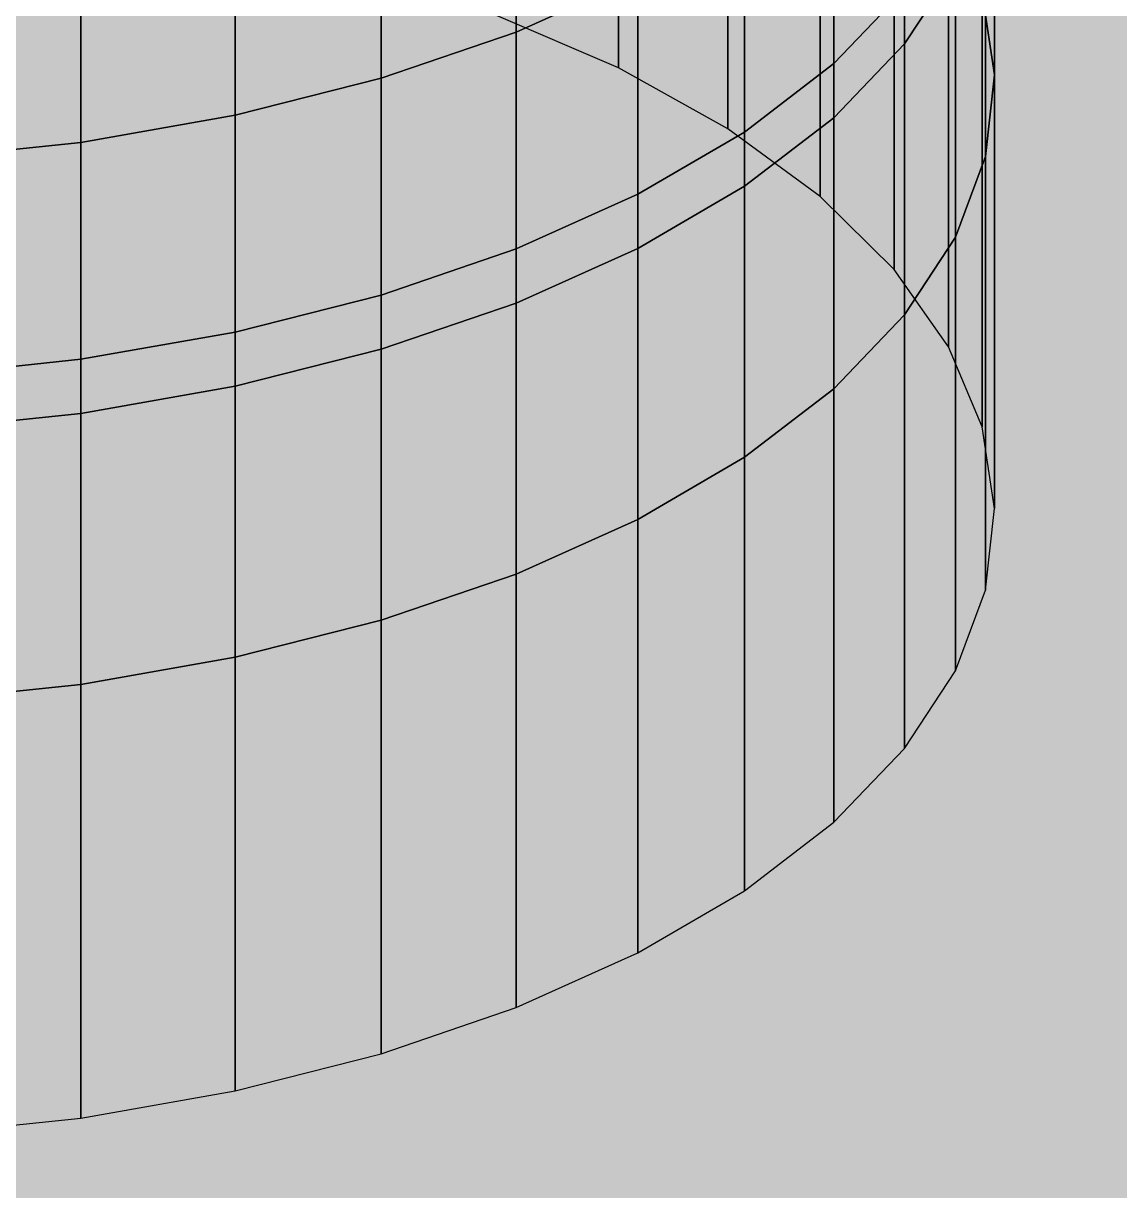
# Model space of a CAD drawing. Header units: millimetres. Extents: x 50 to 612415, y 2 to 4150.
# Drawn here: x 471524.59 to 471533.62, y 2804.6 to 2814.22 of the extents above; entities that cross this region are included whole.
import ezdxf

# ---------------------------------------------------------------- set-up
doc = ezdxf.new("R2010")
doc.units = ezdxf.units.MM
doc.layers.add('HATCH', color=8, linetype='Continuous', lineweight=9)
doc.layers.add('OUTLINE', color=7, linetype='Continuous', lineweight=25)

msp = doc.modelspace()

# ---------------------------------------------------------------- hatches: boundary and pattern name
at = {"layer": 'HATCH', "true_color": 0xccae87}
for points in [[(471531.1516, 2812.7903), (471233.8468, 3090.3518), (471456.5125, 3006.8522)], [(471531.1516, 2812.7903), (471441.8743, 2885.417), (471233.8468, 3090.3518)], [(471532.4863, 2810.8931), (471456.5125, 3006.8522), (471457.6851, 3006.5222)], [(471531.7612, 2812.1889), (471531.1516, 2812.7903), (471456.5125, 3006.8522)], [(471532.2087, 2811.5529), (471531.7612, 2812.1889), (471456.5125, 3006.8522)], [(471532.4863, 2810.8931), (471532.2087, 2811.5529), (471456.5125, 3006.8522)], [(471532.4863, 2810.8931), (471457.6851, 3006.5222), (471458.9885, 3006.3553)], [(471532.4863, 2810.8931), (471458.9885, 3006.3553), (471460.334, 3006.3627)], [(471532.4863, 2810.8931), (471460.334, 3006.3627), (471645.0261, 2986.4464)], [(471407.8559, 2492.2353), (471645.0261, 3002.5159), (471532.2674, 2824.9545)], [(471407.8559, 2488.6643), (471645.0261, 2998.9449), (471532.2674, 2821.3835)], [(471532.2674, 2821.3835), (471645.0261, 2998.9449), (471407.8559, 2488.6643)], [(471407.8559, 2484.2005), (471645.0261, 2994.4811), (471532.2674, 2816.9198)], [(471532.2674, 2816.9198), (471645.0261, 2994.4811), (471407.8559, 2484.2005)], [(471406.2065, 2483.0335), (471645.0261, 2992.6956), (471532.2674, 2815.1343)], [(471532.2674, 2815.1343), (471645.0261, 2992.6956), (471406.2065, 2483.0335)], [(471405.7942, 2482.7418), (471645.0261, 2992.2492), (471532.2674, 2814.6879)], [(471532.2674, 2814.6879), (471645.0261, 2992.2492), (471405.7942, 2482.7418)], [(471403.7325, 2481.283), (471645.0261, 2990.0174), (471532.2674, 2812.456)], [(471532.2674, 2812.456), (471645.0261, 2990.0174), (471403.7325, 2481.283)], [(471645.0261, 2990.0174), (471532.5159, 2813.1187), (471532.2674, 2812.456)], [(471532.2674, 2812.456), (471532.5159, 2813.1187), (471645.0261, 2990.0174)], [(471645.0261, 2990.0174), (471532.4863, 2814.4641), (471532.5893, 2813.7919)], [(471532.5893, 2813.7919), (471532.4863, 2814.4641), (471645.0261, 2990.0174)], [(471645.0261, 2990.0174), (471532.5893, 2813.7919), (471532.5159, 2813.1187)], [(471532.5159, 2813.1187), (471532.5893, 2813.7919), (471645.0261, 2990.0174)], [(471532.2674, 2808.885), (471645.0261, 2986.4464), (471400.4337, 2478.9491)], [(471532.2674, 2808.885), (471532.5159, 2809.5477), (471645.0261, 2986.4464)], [(471532.5893, 2810.2209), (471532.4863, 2810.8931), (471645.0261, 2986.4464)], [(471532.5159, 2809.5477), (471532.5893, 2810.2209), (471645.0261, 2986.4464)], [(471529.49, 2813.8487), (471528.4664, 2814.2877), (471441.8743, 2885.417)], [(471530.3901, 2813.3467), (471529.49, 2813.8487), (471441.8743, 2885.417)], [(471531.1516, 2812.7903), (471530.3901, 2813.3467), (471441.8743, 2885.417)], [(471407.8559, 2492.2353), (471532.2674, 2824.9545), (471531.848, 2824.3137)], [(471407.8559, 2492.2353), (471531.848, 2824.3137), (471531.2649, 2823.7058)], [(471407.8559, 2492.2353), (471531.2649, 2823.7058), (471530.5282, 2823.1411)], [(471407.8559, 2492.2353), (471530.5282, 2823.1411), (471529.6503, 2822.6294)], [(471407.8559, 2492.2353), (471529.6503, 2822.6294), (471528.6463, 2822.1793)], [(471407.8559, 2492.2353), (471528.6463, 2822.1793), (471527.5335, 2821.7986)], [(471407.8559, 2492.2353), (471527.5335, 2821.7986), (471526.3307, 2821.4938)], [(471407.8559, 2488.6643), (471532.2674, 2821.3835), (471531.848, 2820.7427)], [(471531.848, 2820.7427), (471532.2674, 2821.3835), (471407.8559, 2488.6643)], [(471407.8559, 2488.6643), (471531.848, 2820.7427), (471531.2649, 2820.1348)], [(471531.2649, 2820.1348), (471531.848, 2820.7427), (471407.8559, 2488.6643)], [(471407.8559, 2488.6643), (471531.2649, 2820.1348), (471530.5282, 2819.5701)], [(471530.5282, 2819.5701), (471531.2649, 2820.1348), (471407.8559, 2488.6643)], [(471407.8559, 2488.6643), (471530.5282, 2819.5701), (471529.6503, 2819.0584)], [(471529.6503, 2819.0584), (471530.5282, 2819.5701), (471407.8559, 2488.6643)], [(471407.8559, 2488.6643), (471529.6503, 2819.0584), (471528.6463, 2818.6083)], [(471528.6463, 2818.6083), (471529.6503, 2819.0584), (471407.8559, 2488.6643)], [(471407.8559, 2488.6643), (471528.6463, 2818.6083), (471527.5335, 2818.2276)], [(471527.5335, 2818.2276), (471528.6463, 2818.6083), (471407.8559, 2488.6643)], [(471407.8559, 2488.6643), (471527.5335, 2818.2276), (471526.3307, 2817.9228)], [(471526.3307, 2817.9228), (471527.5335, 2818.2276), (471407.8559, 2488.6643)], [(471407.8559, 2488.6643), (471526.3307, 2817.9228), (471525.0587, 2817.699)], [(471525.0587, 2817.699), (471526.3307, 2817.9228), (471407.8559, 2488.6643)], [(471407.8559, 2484.2005), (471532.2674, 2816.9198), (471531.848, 2816.279)], [(471531.848, 2816.279), (471532.2674, 2816.9198), (471407.8559, 2484.2005)], [(471407.8559, 2484.2005), (471531.848, 2816.279), (471531.2649, 2815.6711)], [(471531.2649, 2815.6711), (471531.848, 2816.279), (471407.8559, 2484.2005)], [(471407.8559, 2484.2005), (471531.2649, 2815.6711), (471530.5282, 2815.1064)], [(471530.5282, 2815.1064), (471531.2649, 2815.6711), (471407.8559, 2484.2005)], [(471406.2065, 2483.0335), (471532.2674, 2815.1343), (471531.848, 2814.4935)], [(471531.848, 2814.4935), (471532.2674, 2815.1343), (471406.2065, 2483.0335)], [(471407.8559, 2484.2005), (471530.5282, 2815.1064), (471529.6503, 2814.5946)], [(471529.6503, 2814.5946), (471530.5282, 2815.1064), (471407.8559, 2484.2005)], [(471405.7942, 2482.7418), (471532.2674, 2814.6879), (471531.848, 2814.0471)], [(471531.848, 2814.0471), (471532.2674, 2814.6879), (471405.7942, 2482.7418)], [(471407.8559, 2484.2005), (471529.6503, 2814.5946), (471528.6463, 2814.1445)], [(471528.6463, 2814.1445), (471529.6503, 2814.5946), (471407.8559, 2484.2005)], [(471406.2065, 2483.0335), (471531.848, 2814.4935), (471531.2649, 2813.8856)], [(471531.2649, 2813.8856), (471531.848, 2814.4935), (471406.2065, 2483.0335)], [(471407.8559, 2484.2005), (471528.6463, 2814.1445), (471527.5335, 2813.7638)], [(471527.5335, 2813.7638), (471528.6463, 2814.1445), (471407.8559, 2484.2005)], [(471531.2649, 2813.4392), (471531.848, 2814.0471), (471405.7942, 2482.7418)], [(471405.7942, 2482.7418), (471531.848, 2814.0471), (471531.2649, 2813.4392)], [(471406.2065, 2483.0335), (471531.2649, 2813.8856), (471530.5282, 2813.3209)], [(471530.5282, 2813.3209), (471531.2649, 2813.8856), (471406.2065, 2483.0335)], [(471407.8559, 2484.2005), (471527.5335, 2813.7638), (471526.3307, 2813.459)], [(471526.3307, 2813.459), (471527.5335, 2813.7638), (471407.8559, 2484.2005)], [(471405.7942, 2482.7418), (471531.2649, 2813.4392), (471530.5282, 2812.8745)], [(471530.5282, 2812.8745), (471531.2649, 2813.4392), (471405.7942, 2482.7418)], [(471407.8559, 2484.2005), (471526.3307, 2813.459), (471525.0587, 2813.2353)], [(471525.0587, 2813.2353), (471526.3307, 2813.459), (471407.8559, 2484.2005)], [(471530.5282, 2813.3209), (471524.343, 2809.1975), (471366.1022, 2650.6474)], [(471406.2065, 2483.0335), (471530.5282, 2813.3209), (471366.1022, 2650.6474)], [(471529.6503, 2812.8091), (471530.5282, 2813.3209), (471406.2065, 2483.0335)], [(471530.5282, 2813.3209), (471529.6503, 2812.8091), (471524.343, 2809.1975)], [(471407.8559, 2484.2005), (471525.0587, 2813.2353), (471523.7391, 2813.0965)], [(471523.7391, 2813.0965), (471525.0587, 2813.2353), (471407.8559, 2484.2005)], [(471366.1022, 2650.201), (471524.343, 2808.7511), (471530.5282, 2812.8745)], [(471366.1022, 2650.201), (471530.5282, 2812.8745), (471405.7942, 2482.7418)], [(471405.7942, 2482.7418), (471530.5282, 2812.8745), (471524.343, 2808.7511)], [(471528.6463, 2812.359), (471529.6503, 2812.8091), (471406.2065, 2483.0335)], [(471530.5282, 2812.8745), (471529.6503, 2812.3628), (471524.343, 2808.7511)], [(471524.343, 2808.7511), (471529.6503, 2812.3628), (471530.5282, 2812.8745)], [(471529.6503, 2812.8091), (471528.6463, 2812.359), (471524.343, 2809.1975)], [(471403.7325, 2481.283), (471532.2674, 2812.456), (471531.848, 2811.8152)], [(471531.848, 2811.8152), (471532.2674, 2812.456), (471403.7325, 2481.283)], [(471527.5335, 2811.9783), (471528.6463, 2812.359), (471406.2065, 2483.0335)], [(471529.6503, 2812.3628), (471528.6463, 2811.9127), (471524.343, 2808.7511)], [(471524.343, 2808.7511), (471528.6463, 2811.9127), (471529.6503, 2812.3628)], [(471528.6463, 2812.359), (471527.5335, 2811.9783), (471524.343, 2809.1975)], [(471526.3307, 2811.6735), (471527.5335, 2811.9783), (471406.2065, 2483.0335)], [(471527.5335, 2811.9783), (471526.3307, 2811.6735), (471524.343, 2809.1975)], [(471528.6463, 2811.9127), (471527.5335, 2811.532), (471524.343, 2808.7511)], [(471524.343, 2808.7511), (471527.5335, 2811.532), (471528.6463, 2811.9127)], [(471403.7325, 2481.283), (471531.848, 2811.8152), (471531.2649, 2811.2073)], [(471531.2649, 2811.2073), (471531.848, 2811.8152), (471403.7325, 2481.283)], [(471525.0587, 2811.4498), (471526.3307, 2811.6735), (471406.2065, 2483.0335)], [(471526.3307, 2811.6735), (471525.0587, 2811.4498), (471524.343, 2809.1975)], [(471527.5335, 2811.532), (471526.3307, 2811.2271), (471524.343, 2808.7511)], [(471524.343, 2808.7511), (471526.3307, 2811.2271), (471527.5335, 2811.532)], [(471523.7391, 2811.311), (471525.0587, 2811.4498), (471406.2065, 2483.0335)], [(471525.0587, 2811.4498), (471523.7391, 2811.311), (471524.343, 2809.1975)], [(471403.7325, 2481.283), (471531.2649, 2811.2073), (471530.5282, 2810.6426)], [(471530.5282, 2810.6426), (471531.2649, 2811.2073), (471403.7325, 2481.283)], [(471526.3307, 2811.2271), (471525.0587, 2811.0034), (471524.343, 2808.7511)], [(471524.343, 2808.7511), (471525.0587, 2811.0034), (471526.3307, 2811.2271)], [(471525.0587, 2811.0034), (471523.7391, 2810.8646), (471524.343, 2808.7511)], [(471524.343, 2808.7511), (471523.7391, 2810.8646), (471525.0587, 2811.0034)], [(471403.7325, 2481.283), (471530.5282, 2810.6426), (471524.343, 2806.5192)], [(471524.343, 2806.5192), (471530.5282, 2810.6426), (471403.7325, 2481.283)], [(471530.5282, 2810.6426), (471529.6503, 2810.1309), (471524.343, 2806.5192)], [(471524.343, 2806.5192), (471529.6503, 2810.1309), (471530.5282, 2810.6426)], [(471529.6503, 2810.1309), (471528.6463, 2809.6808), (471524.343, 2806.5192)], [(471524.343, 2806.5192), (471528.6463, 2809.6808), (471529.6503, 2810.1309)], [(471528.6463, 2809.6808), (471527.5335, 2809.3001), (471524.343, 2806.5192)], [(471524.343, 2806.5192), (471527.5335, 2809.3001), (471528.6463, 2809.6808)], [(471527.5335, 2809.3001), (471526.3307, 2808.9952), (471524.343, 2806.5192)], [(471524.343, 2806.5192), (471526.3307, 2808.9952), (471527.5335, 2809.3001)], [(471526.3307, 2808.9952), (471525.0587, 2808.7715), (471524.343, 2806.5192)], [(471524.343, 2806.5192), (471525.0587, 2808.7715), (471526.3307, 2808.9952)], [(471531.848, 2808.2442), (471532.2674, 2808.885), (471400.4337, 2478.9491)], [(471525.0587, 2808.7715), (471523.7391, 2808.6327), (471524.343, 2806.5192)], [(471524.343, 2806.5192), (471523.7391, 2808.6327), (471525.0587, 2808.7715)], [(471531.2649, 2807.6363), (471531.848, 2808.2442), (471400.4337, 2478.9491)], [(471530.5282, 2807.0716), (471531.2649, 2807.6363), (471400.4337, 2478.9491)], [(471524.343, 2802.9482), (471530.5282, 2807.0716), (471400.4337, 2478.9491)], [(471524.343, 2802.9482), (471529.6503, 2806.5599), (471530.5282, 2807.0716)], [(471524.343, 2802.9482), (471528.6463, 2806.1098), (471529.6503, 2806.5599)], [(471524.343, 2802.9482), (471527.5335, 2805.7291), (471528.6463, 2806.1098)], [(471524.343, 2802.9482), (471526.3307, 2805.4242), (471527.5335, 2805.7291)], [(471524.343, 2802.9482), (471525.0587, 2805.2005), (471526.3307, 2805.4242)], [(471524.343, 2802.9482), (471523.7391, 2805.0617), (471525.0587, 2805.2005)]]:
    msp.add_hatch(color=43, dxfattribs=at).paths.add_polyline_path(points)
at = {"layer": 'HATCH', "true_color": 0xbfa37f}
for points in [[(471528.6463, 2814.1445), (471529.6503, 2814.5946), (471529.6503, 2819.0584), (471528.6463, 2818.6083)], [(471529.49, 2813.8487), (471528.4664, 2814.2877), (471528.4664, 2817.8587), (471529.49, 2817.4197)], [(471528.6463, 2812.359), (471529.6503, 2812.8091), (471529.6503, 2814.5946), (471528.6463, 2814.1445)], [(471528.6463, 2811.9127), (471529.6503, 2812.3628), (471529.6503, 2812.8091), (471528.6463, 2812.359)], [(471528.6463, 2809.6808), (471529.6503, 2810.1309), (471529.6503, 2812.3628), (471528.6463, 2811.9127)], [(471528.6463, 2806.1098), (471529.6503, 2806.5599), (471529.6503, 2810.1309), (471528.6463, 2809.6808)]]:
    msp.add_hatch(color=33, dxfattribs=at).paths.add_polyline_path(points)
at = {"layer": 'HATCH', "true_color": 0xc0a47f}
for points in [[(471527.5335, 2813.7638), (471528.6463, 2814.1445), (471528.6463, 2818.6083), (471527.5335, 2818.2276)], [(471527.5335, 2811.9783), (471528.6463, 2812.359), (471528.6463, 2814.1445), (471527.5335, 2813.7638)], [(471527.5335, 2811.532), (471528.6463, 2811.9127), (471528.6463, 2812.359), (471527.5335, 2811.9783)], [(471527.5335, 2809.3001), (471528.6463, 2809.6808), (471528.6463, 2811.9127), (471527.5335, 2811.532)], [(471527.5335, 2805.7291), (471528.6463, 2806.1098), (471528.6463, 2809.6808), (471527.5335, 2809.3001)]]:
    msp.add_hatch(color=33, dxfattribs=at).paths.add_polyline_path(points)
at = {"layer": 'HATCH', "true_color": 0xc1a580}
for points in [[(471526.3307, 2813.459), (471527.5335, 2813.7638), (471527.5335, 2818.2276), (471526.3307, 2817.9228)], [(471526.3307, 2811.6735), (471527.5335, 2811.9783), (471527.5335, 2813.7638), (471526.3307, 2813.459)], [(471526.3307, 2811.2271), (471527.5335, 2811.532), (471527.5335, 2811.9783), (471526.3307, 2811.6735)], [(471526.3307, 2808.9952), (471527.5335, 2809.3001), (471527.5335, 2811.532), (471526.3307, 2811.2271)], [(471526.3307, 2805.4242), (471527.5335, 2805.7291), (471527.5335, 2809.3001), (471526.3307, 2808.9952)]]:
    msp.add_hatch(color=33, dxfattribs=at).paths.add_polyline_path(points)
at = {"layer": 'HATCH', "true_color": 0xc2a580}
for points in [[(471525.0587, 2813.2353), (471526.3307, 2813.459), (471526.3307, 2817.9228), (471525.0587, 2817.699)], [(471525.0587, 2811.4498), (471526.3307, 2811.6735), (471526.3307, 2813.459), (471525.0587, 2813.2353)], [(471525.0587, 2811.0034), (471526.3307, 2811.2271), (471526.3307, 2811.6735), (471525.0587, 2811.4498)], [(471525.0587, 2808.7715), (471526.3307, 2808.9952), (471526.3307, 2811.2271), (471525.0587, 2811.0034)], [(471525.0587, 2805.2005), (471526.3307, 2805.4242), (471526.3307, 2808.9952), (471525.0587, 2808.7715)]]:
    msp.add_hatch(color=33, dxfattribs=at).paths.add_polyline_path(points)
at = {"layer": 'HATCH', "true_color": 0xc2a681}
for points in [[(471523.7391, 2813.0965), (471525.0587, 2813.2353), (471525.0587, 2817.699), (471523.7391, 2817.5602)], [(471523.7391, 2811.311), (471525.0587, 2811.4498), (471525.0587, 2813.2353), (471523.7391, 2813.0965)], [(471523.7391, 2810.8646), (471525.0587, 2811.0034), (471525.0587, 2811.4498), (471523.7391, 2811.311)], [(471523.7391, 2808.6327), (471525.0587, 2808.7715), (471525.0587, 2811.0034), (471523.7391, 2810.8646)], [(471523.7391, 2805.0617), (471525.0587, 2805.2005), (471525.0587, 2808.7715), (471523.7391, 2808.6327)]]:
    msp.add_hatch(color=43, dxfattribs=at).paths.add_polyline_path(points)
at = {"layer": 'HATCH', "true_color": 0xbea27e}
for points in [[(471530.3901, 2813.3467), (471529.49, 2813.8487), (471529.49, 2817.4197), (471530.3901, 2816.9177)], [(471529.6503, 2812.8091), (471530.5282, 2813.3209), (471530.5282, 2815.1064), (471529.6503, 2814.5946)], [(471529.6503, 2812.3628), (471530.5282, 2812.8745), (471530.5282, 2813.3209), (471529.6503, 2812.8091)], [(471529.6503, 2810.1309), (471530.5282, 2810.6426), (471530.5282, 2812.8745), (471529.6503, 2812.3628)], [(471529.6503, 2806.5599), (471530.5282, 2807.0716), (471530.5282, 2810.6426), (471529.6503, 2810.1309)]]:
    msp.add_hatch(color=33, dxfattribs=at).paths.add_polyline_path(points)
at = {"layer": 'HATCH', "true_color": 0xbda17d}
msp.add_hatch(color=33, dxfattribs=at).paths.add_polyline_path([(471531.1516, 2812.7903), (471530.3901, 2813.3467), (471530.3901, 2816.9177), (471531.1516, 2816.3613)])
at = {"layer": 'HATCH', "true_color": 0xb69c79}
for points in [[(471532.5893, 2813.7919), (471532.4863, 2814.4641), (471532.4863, 2816.696), (471532.5893, 2816.0238)], [(471532.5159, 2813.1187), (471532.5893, 2813.7919), (471532.5893, 2816.0238), (471532.5159, 2815.3506)], [(471532.5893, 2810.2209), (471532.4863, 2810.8931), (471532.4863, 2814.4641), (471532.5893, 2813.7919)], [(471532.5159, 2809.5477), (471532.5893, 2810.2209), (471532.5893, 2813.7919), (471532.5159, 2813.1187)]]:
    msp.add_hatch(color=33, dxfattribs=at).paths.add_polyline_path(points)
at = {"layer": 'HATCH', "true_color": 0xbba07c}
for points in [[(471531.7612, 2812.1889), (471531.1516, 2812.7903), (471531.1516, 2816.3613), (471531.7612, 2815.7599)], [(471531.2649, 2813.8856), (471531.848, 2814.4935), (471531.848, 2816.279), (471531.2649, 2815.6711)], [(471531.2649, 2813.4392), (471531.848, 2814.0471), (471531.848, 2814.4935), (471531.2649, 2813.8856)], [(471531.2649, 2811.2073), (471531.848, 2811.8152), (471531.848, 2814.0471), (471531.2649, 2813.4392)], [(471531.2649, 2807.6363), (471531.848, 2808.2442), (471531.848, 2811.8152), (471531.2649, 2811.2073)]]:
    msp.add_hatch(color=33, dxfattribs=at).paths.add_polyline_path(points)
at = {"layer": 'HATCH', "true_color": 0xba9f7b}
msp.add_hatch(color=33, dxfattribs=at).paths.add_polyline_path([(471532.2087, 2811.5529), (471531.7612, 2812.1889), (471531.7612, 2815.7599), (471532.2087, 2815.1239)])
at = {"layer": 'HATCH', "true_color": 0xbca17d}
for points in [[(471530.5282, 2813.3209), (471531.2649, 2813.8856), (471531.2649, 2815.6711), (471530.5282, 2815.1064)], [(471530.5282, 2812.8745), (471531.2649, 2813.4392), (471531.2649, 2813.8856), (471530.5282, 2813.3209)], [(471530.5282, 2810.6426), (471531.2649, 2811.2073), (471531.2649, 2813.4392), (471530.5282, 2812.8745)], [(471530.5282, 2807.0716), (471531.2649, 2807.6363), (471531.2649, 2811.2073), (471530.5282, 2810.6426)]]:
    msp.add_hatch(color=33, dxfattribs=at).paths.add_polyline_path(points)
at = {"layer": 'HATCH', "true_color": 0xb89d7a}
for points in [[(471532.2674, 2812.456), (471532.5159, 2813.1187), (471532.5159, 2815.3506), (471532.2674, 2814.6879)], [(471532.4863, 2810.8931), (471532.2087, 2811.5529), (471532.2087, 2815.1239), (471532.4863, 2814.4641)], [(471532.2674, 2808.885), (471532.5159, 2809.5477), (471532.5159, 2813.1187), (471532.2674, 2812.456)]]:
    msp.add_hatch(color=33, dxfattribs=at).paths.add_polyline_path(points)
at = {"layer": 'HATCH', "true_color": 0xb99e7b}
for points in [[(471531.848, 2814.0471), (471532.2674, 2814.6879), (471532.2674, 2815.1343), (471531.848, 2814.4935)], [(471531.848, 2811.8152), (471532.2674, 2812.456), (471532.2674, 2814.6879), (471531.848, 2814.0471)], [(471531.848, 2808.2442), (471532.2674, 2808.885), (471532.2674, 2812.456), (471531.848, 2811.8152)]]:
    msp.add_hatch(color=33, dxfattribs=at).paths.add_polyline_path(points)

# ---------------------------------------------------------------- linework, layer by layer
at = {"layer": 'OUTLINE', "color": 139, "true_color": 0x42544a}
for p, q in [((471528.6463, 2818.6083), (471528.6463, 2814.1445)), ((471528.6463, 2814.1445), (471528.6463, 2818.6083)), ((471527.5335, 2818.2276), (471527.5335, 2813.7638)), ((471527.5335, 2813.7638), (471527.5335, 2818.2276)), ((471526.3307, 2817.9228), (471526.3307, 2813.459)), ((471526.3307, 2813.459), (471526.3307, 2817.9228)), ((471525.0587, 2817.699), (471525.0587, 2813.2353)), ((471525.0587, 2813.2353), (471525.0587, 2817.699)), ((471529.49, 2817.4197), (471529.49, 2813.8487)), ((471529.49, 2813.8487), (471529.49, 2817.4197)), ((471530.3901, 2816.9177), (471530.3901, 2813.3467)), ((471530.3901, 2813.3467), (471530.3901, 2816.9177)), ((471531.1516, 2816.3613), (471531.1516, 2812.7903)), ((471531.1516, 2812.7903), (471531.1516, 2816.3613)), ((471532.5893, 2816.0238), (471532.5893, 2813.7919)), ((471532.5893, 2813.7919), (471532.5893, 2816.0238)), ((471531.7612, 2815.7599), (471531.7612, 2812.1889)), ((471531.7612, 2812.1889), (471531.7612, 2815.7599)), ((471531.2649, 2815.6711), (471531.2649, 2813.8856)), ((471531.2649, 2813.8856), (471531.2649, 2815.6711)), ((471532.5159, 2815.3506), (471532.5159, 2813.1187)), ((471532.5159, 2813.1187), (471532.5159, 2815.3506)), ((471532.2087, 2815.1239), (471532.2087, 2811.5529)), ((471532.2087, 2811.5529), (471532.2087, 2815.1239)), ((471530.5282, 2815.1064), (471530.5282, 2813.3209)), ((471530.5282, 2813.3209), (471530.5282, 2815.1064)), ((471532.2674, 2814.6879), (471531.848, 2814.0471)), ((471531.848, 2814.0471), (471532.2674, 2814.6879)), ((471532.2674, 2814.6879), (471531.848, 2814.0471)), ((471531.848, 2814.0471), (471532.2674, 2814.6879)), ((471532.2674, 2814.6879), (471532.2674, 2812.456)), ((471532.2674, 2812.456), (471532.2674, 2814.6879)), ((471529.6503, 2814.5946), (471528.6463, 2814.1445)), ((471528.6463, 2814.1445), (471529.6503, 2814.5946)), ((471529.6503, 2814.5946), (471528.6463, 2814.1445)), ((471528.6463, 2814.1445), (471529.6503, 2814.5946)), ((471529.6503, 2814.5946), (471529.6503, 2812.8091)), ((471529.6503, 2812.8091), (471529.6503, 2814.5946)), ((471531.848, 2814.4935), (471531.2649, 2813.8856)), ((471531.2649, 2813.8856), (471531.848, 2814.4935)), ((471531.848, 2814.4935), (471531.2649, 2813.8856)), ((471531.2649, 2813.8856), (471531.848, 2814.4935)), ((471531.848, 2814.4935), (471531.848, 2814.0471)), ((471531.848, 2814.0471), (471531.848, 2814.4935)), ((471532.4863, 2814.4641), (471532.5893, 2813.7919)), ((471532.5893, 2813.7919), (471532.4863, 2814.4641)), ((471532.4863, 2814.4641), (471532.4863, 2810.8931)), ((471532.4863, 2810.8931), (471532.4863, 2814.4641)), ((471532.4863, 2814.4641), (471532.5893, 2813.7919)), ((471532.5893, 2813.7919), (471532.4863, 2814.4641)), ((471529.49, 2813.8487), (471528.4664, 2814.2877)), ((471529.49, 2813.8487), (471528.4664, 2814.2877)), ((471528.6463, 2814.1445), (471527.5335, 2813.7638)), ((471527.5335, 2813.7638), (471528.6463, 2814.1445)), ((471528.6463, 2814.1445), (471527.5335, 2813.7638)), ((471527.5335, 2813.7638), (471528.6463, 2814.1445)), ((471528.6463, 2814.1445), (471528.6463, 2812.359)), ((471528.6463, 2812.359), (471528.6463, 2814.1445)), ((471531.848, 2814.0471), (471531.2649, 2813.4392)), ((471531.2649, 2813.4392), (471531.848, 2814.0471)), ((471531.2649, 2813.4392), (471531.848, 2814.0471)), ((471531.848, 2814.0471), (471531.2649, 2813.4392)), ((471531.848, 2814.0471), (471531.848, 2811.8152)), ((471531.848, 2811.8152), (471531.848, 2814.0471)), ((471531.2649, 2813.8856), (471530.5282, 2813.3209)), ((471530.5282, 2813.3209), (471531.2649, 2813.8856)), ((471531.2649, 2813.8856), (471530.5282, 2813.3209)), ((471530.5282, 2813.3209), (471531.2649, 2813.8856)), ((471531.2649, 2813.8856), (471531.2649, 2813.4392)), ((471531.2649, 2813.4392), (471531.2649, 2813.8856)), ((471530.3901, 2813.3467), (471529.49, 2813.8487)), ((471530.3901, 2813.3467), (471529.49, 2813.8487)), ((471532.5893, 2813.7919), (471532.5159, 2813.1187)), ((471532.5159, 2813.1187), (471532.5893, 2813.7919)), ((471532.5893, 2813.7919), (471532.5159, 2813.1187)), ((471532.5159, 2813.1187), (471532.5893, 2813.7919)), ((471532.5893, 2813.7919), (471532.5893, 2810.2209)), ((471532.5893, 2810.2209), (471532.5893, 2813.7919)), ((471527.5335, 2813.7638), (471526.3307, 2813.459)), ((471526.3307, 2813.459), (471527.5335, 2813.7638)), ((471527.5335, 2813.7638), (471526.3307, 2813.459)), ((471526.3307, 2813.459), (471527.5335, 2813.7638)), ((471527.5335, 2813.7638), (471527.5335, 2811.9783)), ((471527.5335, 2811.9783), (471527.5335, 2813.7638)), ((471526.3307, 2813.459), (471525.0587, 2813.2353)), ((471525.0587, 2813.2353), (471526.3307, 2813.459)), ((471526.3307, 2813.459), (471525.0587, 2813.2353)), ((471525.0587, 2813.2353), (471526.3307, 2813.459)), ((471526.3307, 2813.459), (471526.3307, 2811.6735)), ((471526.3307, 2811.6735), (471526.3307, 2813.459)), ((471531.2649, 2813.4392), (471530.5282, 2812.8745)), ((471530.5282, 2812.8745), (471531.2649, 2813.4392)), ((471531.2649, 2813.4392), (471530.5282, 2812.8745)), ((471530.5282, 2812.8745), (471531.2649, 2813.4392)), ((471531.2649, 2813.4392), (471531.2649, 2811.2073)), ((471531.2649, 2811.2073), (471531.2649, 2813.4392)), ((471530.5282, 2813.3209), (471529.6503, 2812.8091)), ((471529.6503, 2812.8091), (471530.5282, 2813.3209)), ((471530.5282, 2813.3209), (471529.6503, 2812.8091)), ((471529.6503, 2812.8091), (471530.5282, 2813.3209)), ((471531.1516, 2812.7903), (471530.3901, 2813.3467)), ((471531.1516, 2812.7903), (471530.3901, 2813.3467)), ((471530.5282, 2813.3209), (471530.5282, 2812.8745)), ((471530.5282, 2812.8745), (471530.5282, 2813.3209)), ((471525.0587, 2813.2353), (471523.7391, 2813.0965)), ((471523.7391, 2813.0965), (471525.0587, 2813.2353)), ((471525.0587, 2813.2353), (471523.7391, 2813.0965)), ((471523.7391, 2813.0965), (471525.0587, 2813.2353)), ((471525.0587, 2813.2353), (471525.0587, 2811.4498)), ((471525.0587, 2811.4498), (471525.0587, 2813.2353)), ((471532.5159, 2813.1187), (471532.2674, 2812.456)), ((471532.2674, 2812.456), (471532.5159, 2813.1187)), ((471532.5159, 2813.1187), (471532.2674, 2812.456)), ((471532.2674, 2812.456), (471532.5159, 2813.1187)), ((471532.5159, 2813.1187), (471532.5159, 2809.5477)), ((471532.5159, 2809.5477), (471532.5159, 2813.1187)), ((471529.6503, 2812.8091), (471528.6463, 2812.359)), ((471528.6463, 2812.359), (471529.6503, 2812.8091)), ((471529.6503, 2812.8091), (471528.6463, 2812.359)), ((471528.6463, 2812.359), (471529.6503, 2812.8091)), ((471530.5282, 2812.8745), (471529.6503, 2812.3628)), ((471529.6503, 2812.3628), (471530.5282, 2812.8745)), ((471530.5282, 2812.8745), (471529.6503, 2812.3628)), ((471529.6503, 2812.3628), (471530.5282, 2812.8745)), ((471529.6503, 2812.8091), (471529.6503, 2812.3628)), ((471529.6503, 2812.3628), (471529.6503, 2812.8091)), ((471530.5282, 2812.8745), (471530.5282, 2810.6426)), ((471530.5282, 2810.6426), (471530.5282, 2812.8745)), ((471531.7612, 2812.1889), (471531.1516, 2812.7903)), ((471531.7612, 2812.1889), (471531.1516, 2812.7903)), ((471532.2674, 2812.456), (471531.848, 2811.8152)), ((471531.848, 2811.8152), (471532.2674, 2812.456)), ((471532.2674, 2812.456), (471531.848, 2811.8152)), ((471531.848, 2811.8152), (471532.2674, 2812.456)), ((471532.2674, 2812.456), (471532.2674, 2808.885)), ((471532.2674, 2808.885), (471532.2674, 2812.456)), ((471528.6463, 2812.359), (471527.5335, 2811.9783)), ((471527.5335, 2811.9783), (471528.6463, 2812.359)), ((471528.6463, 2812.359), (471527.5335, 2811.9783)), ((471527.5335, 2811.9783), (471528.6463, 2812.359)), ((471529.6503, 2812.3628), (471528.6463, 2811.9127)), ((471528.6463, 2811.9127), (471529.6503, 2812.3628)), ((471529.6503, 2812.3628), (471528.6463, 2811.9127)), ((471528.6463, 2811.9127), (471529.6503, 2812.3628)), ((471528.6463, 2812.359), (471528.6463, 2811.9127)), ((471528.6463, 2811.9127), (471528.6463, 2812.359)), ((471529.6503, 2812.3628), (471529.6503, 2810.1309)), ((471529.6503, 2810.1309), (471529.6503, 2812.3628)), ((471532.2087, 2811.5529), (471531.7612, 2812.1889)), ((471532.2087, 2811.5529), (471531.7612, 2812.1889)), ((471527.5335, 2811.9783), (471526.3307, 2811.6735)), ((471526.3307, 2811.6735), (471527.5335, 2811.9783)), ((471527.5335, 2811.9783), (471526.3307, 2811.6735)), ((471526.3307, 2811.6735), (471527.5335, 2811.9783)), ((471527.5335, 2811.9783), (471527.5335, 2811.532)), ((471527.5335, 2811.532), (471527.5335, 2811.9783)), ((471528.6463, 2811.9127), (471527.5335, 2811.532)), ((471527.5335, 2811.532), (471528.6463, 2811.9127)), ((471528.6463, 2811.9127), (471527.5335, 2811.532)), ((471527.5335, 2811.532), (471528.6463, 2811.9127)), ((471528.6463, 2811.9127), (471528.6463, 2809.6808)), ((471528.6463, 2809.6808), (471528.6463, 2811.9127)), ((471531.848, 2811.8152), (471531.2649, 2811.2073)), ((471531.2649, 2811.2073), (471531.848, 2811.8152)), ((471531.848, 2811.8152), (471531.2649, 2811.2073)), ((471531.2649, 2811.2073), (471531.848, 2811.8152)), ((471531.848, 2811.8152), (471531.848, 2808.2442)), ((471531.848, 2808.2442), (471531.848, 2811.8152)), ((471526.3307, 2811.6735), (471525.0587, 2811.4498)), ((471525.0587, 2811.4498), (471526.3307, 2811.6735)), ((471526.3307, 2811.6735), (471525.0587, 2811.4498)), ((471525.0587, 2811.4498), (471526.3307, 2811.6735)), ((471526.3307, 2811.6735), (471526.3307, 2811.2271)), ((471526.3307, 2811.2271), (471526.3307, 2811.6735)), ((471527.5335, 2811.532), (471526.3307, 2811.2271)), ((471526.3307, 2811.2271), (471527.5335, 2811.532)), ((471527.5335, 2811.532), (471526.3307, 2811.2271)), ((471526.3307, 2811.2271), (471527.5335, 2811.532)), ((471527.5335, 2811.532), (471527.5335, 2809.3001)), ((471527.5335, 2809.3001), (471527.5335, 2811.532)), ((471532.4863, 2810.8931), (471532.2087, 2811.5529)), ((471532.4863, 2810.8931), (471532.2087, 2811.5529)), ((471525.0587, 2811.4498), (471523.7391, 2811.311)), ((471523.7391, 2811.311), (471525.0587, 2811.4498)), ((471525.0587, 2811.4498), (471523.7391, 2811.311)), ((471523.7391, 2811.311), (471525.0587, 2811.4498)), ((471525.0587, 2811.4498), (471525.0587, 2811.0034)), ((471525.0587, 2811.0034), (471525.0587, 2811.4498)), ((471526.3307, 2811.2271), (471525.0587, 2811.0034)), ((471525.0587, 2811.0034), (471526.3307, 2811.2271)), ((471526.3307, 2811.2271), (471525.0587, 2811.0034)), ((471525.0587, 2811.0034), (471526.3307, 2811.2271)), ((471526.3307, 2811.2271), (471526.3307, 2808.9952)), ((471526.3307, 2808.9952), (471526.3307, 2811.2271)), ((471531.2649, 2811.2073), (471530.5282, 2810.6426)), ((471530.5282, 2810.6426), (471531.2649, 2811.2073)), ((471531.2649, 2811.2073), (471530.5282, 2810.6426)), ((471530.5282, 2810.6426), (471531.2649, 2811.2073)), ((471531.2649, 2811.2073), (471531.2649, 2807.6363)), ((471531.2649, 2807.6363), (471531.2649, 2811.2073)), ((471525.0587, 2811.0034), (471523.7391, 2810.8646)), ((471523.7391, 2810.8646), (471525.0587, 2811.0034)), ((471525.0587, 2811.0034), (471523.7391, 2810.8646)), ((471523.7391, 2810.8646), (471525.0587, 2811.0034)), ((471525.0587, 2811.0034), (471525.0587, 2808.7715)), ((471525.0587, 2808.7715), (471525.0587, 2811.0034)), ((471532.5893, 2810.2209), (471532.4863, 2810.8931)), ((471532.5893, 2810.2209), (471532.4863, 2810.8931)), ((471530.5282, 2810.6426), (471529.6503, 2810.1309)), ((471529.6503, 2810.1309), (471530.5282, 2810.6426)), ((471530.5282, 2810.6426), (471529.6503, 2810.1309)), ((471529.6503, 2810.1309), (471530.5282, 2810.6426)), ((471530.5282, 2810.6426), (471530.5282, 2807.0716)), ((471530.5282, 2807.0716), (471530.5282, 2810.6426)), ((471532.5159, 2809.5477), (471532.5893, 2810.2209)), ((471532.5159, 2809.5477), (471532.5893, 2810.2209)), ((471529.6503, 2810.1309), (471528.6463, 2809.6808)), ((471528.6463, 2809.6808), (471529.6503, 2810.1309)), ((471529.6503, 2810.1309), (471528.6463, 2809.6808)), ((471528.6463, 2809.6808), (471529.6503, 2810.1309)), ((471529.6503, 2810.1309), (471529.6503, 2806.5599)), ((471529.6503, 2806.5599), (471529.6503, 2810.1309)), ((471528.6463, 2809.6808), (471527.5335, 2809.3001)), ((471527.5335, 2809.3001), (471528.6463, 2809.6808)), ((471528.6463, 2809.6808), (471527.5335, 2809.3001)), ((471527.5335, 2809.3001), (471528.6463, 2809.6808)), ((471528.6463, 2809.6808), (471528.6463, 2806.1098)), ((471528.6463, 2806.1098), (471528.6463, 2809.6808)), ((471532.2674, 2808.885), (471532.5159, 2809.5477)), ((471532.2674, 2808.885), (471532.5159, 2809.5477)), ((471527.5335, 2809.3001), (471526.3307, 2808.9952)), ((471526.3307, 2808.9952), (471527.5335, 2809.3001)), ((471527.5335, 2809.3001), (471526.3307, 2808.9952)), ((471526.3307, 2808.9952), (471527.5335, 2809.3001)), ((471527.5335, 2809.3001), (471527.5335, 2805.7291)), ((471527.5335, 2805.7291), (471527.5335, 2809.3001)), ((471526.3307, 2808.9952), (471525.0587, 2808.7715)), ((471525.0587, 2808.7715), (471526.3307, 2808.9952)), ((471526.3307, 2808.9952), (471525.0587, 2808.7715)), ((471525.0587, 2808.7715), (471526.3307, 2808.9952)), ((471526.3307, 2808.9952), (471526.3307, 2805.4242)), ((471526.3307, 2805.4242), (471526.3307, 2808.9952)), ((471531.848, 2808.2442), (471532.2674, 2808.885)), ((471531.848, 2808.2442), (471532.2674, 2808.885)), ((471525.0587, 2808.7715), (471523.7391, 2808.6327)), ((471523.7391, 2808.6327), (471525.0587, 2808.7715)), ((471525.0587, 2808.7715), (471523.7391, 2808.6327)), ((471523.7391, 2808.6327), (471525.0587, 2808.7715)), ((471525.0587, 2808.7715), (471525.0587, 2805.2005)), ((471525.0587, 2805.2005), (471525.0587, 2808.7715)), ((471531.2649, 2807.6363), (471531.848, 2808.2442)), ((471531.2649, 2807.6363), (471531.848, 2808.2442)), ((471530.5282, 2807.0716), (471531.2649, 2807.6363)), ((471530.5282, 2807.0716), (471531.2649, 2807.6363)), ((471529.6503, 2806.5599), (471530.5282, 2807.0716)), ((471529.6503, 2806.5599), (471530.5282, 2807.0716)), ((471528.6463, 2806.1098), (471529.6503, 2806.5599)), ((471528.6463, 2806.1098), (471529.6503, 2806.5599)), ((471527.5335, 2805.7291), (471528.6463, 2806.1098)), ((471527.5335, 2805.7291), (471528.6463, 2806.1098)), ((471526.3307, 2805.4242), (471527.5335, 2805.7291)), ((471526.3307, 2805.4242), (471527.5335, 2805.7291)), ((471525.0587, 2805.2005), (471526.3307, 2805.4242)), ((471525.0587, 2805.2005), (471526.3307, 2805.4242)), ((471523.7391, 2805.0617), (471525.0587, 2805.2005)), ((471523.7391, 2805.0617), (471525.0587, 2805.2005))]:
    msp.add_line(p, q, dxfattribs=at)

doc.saveas('drawing.dxf')
